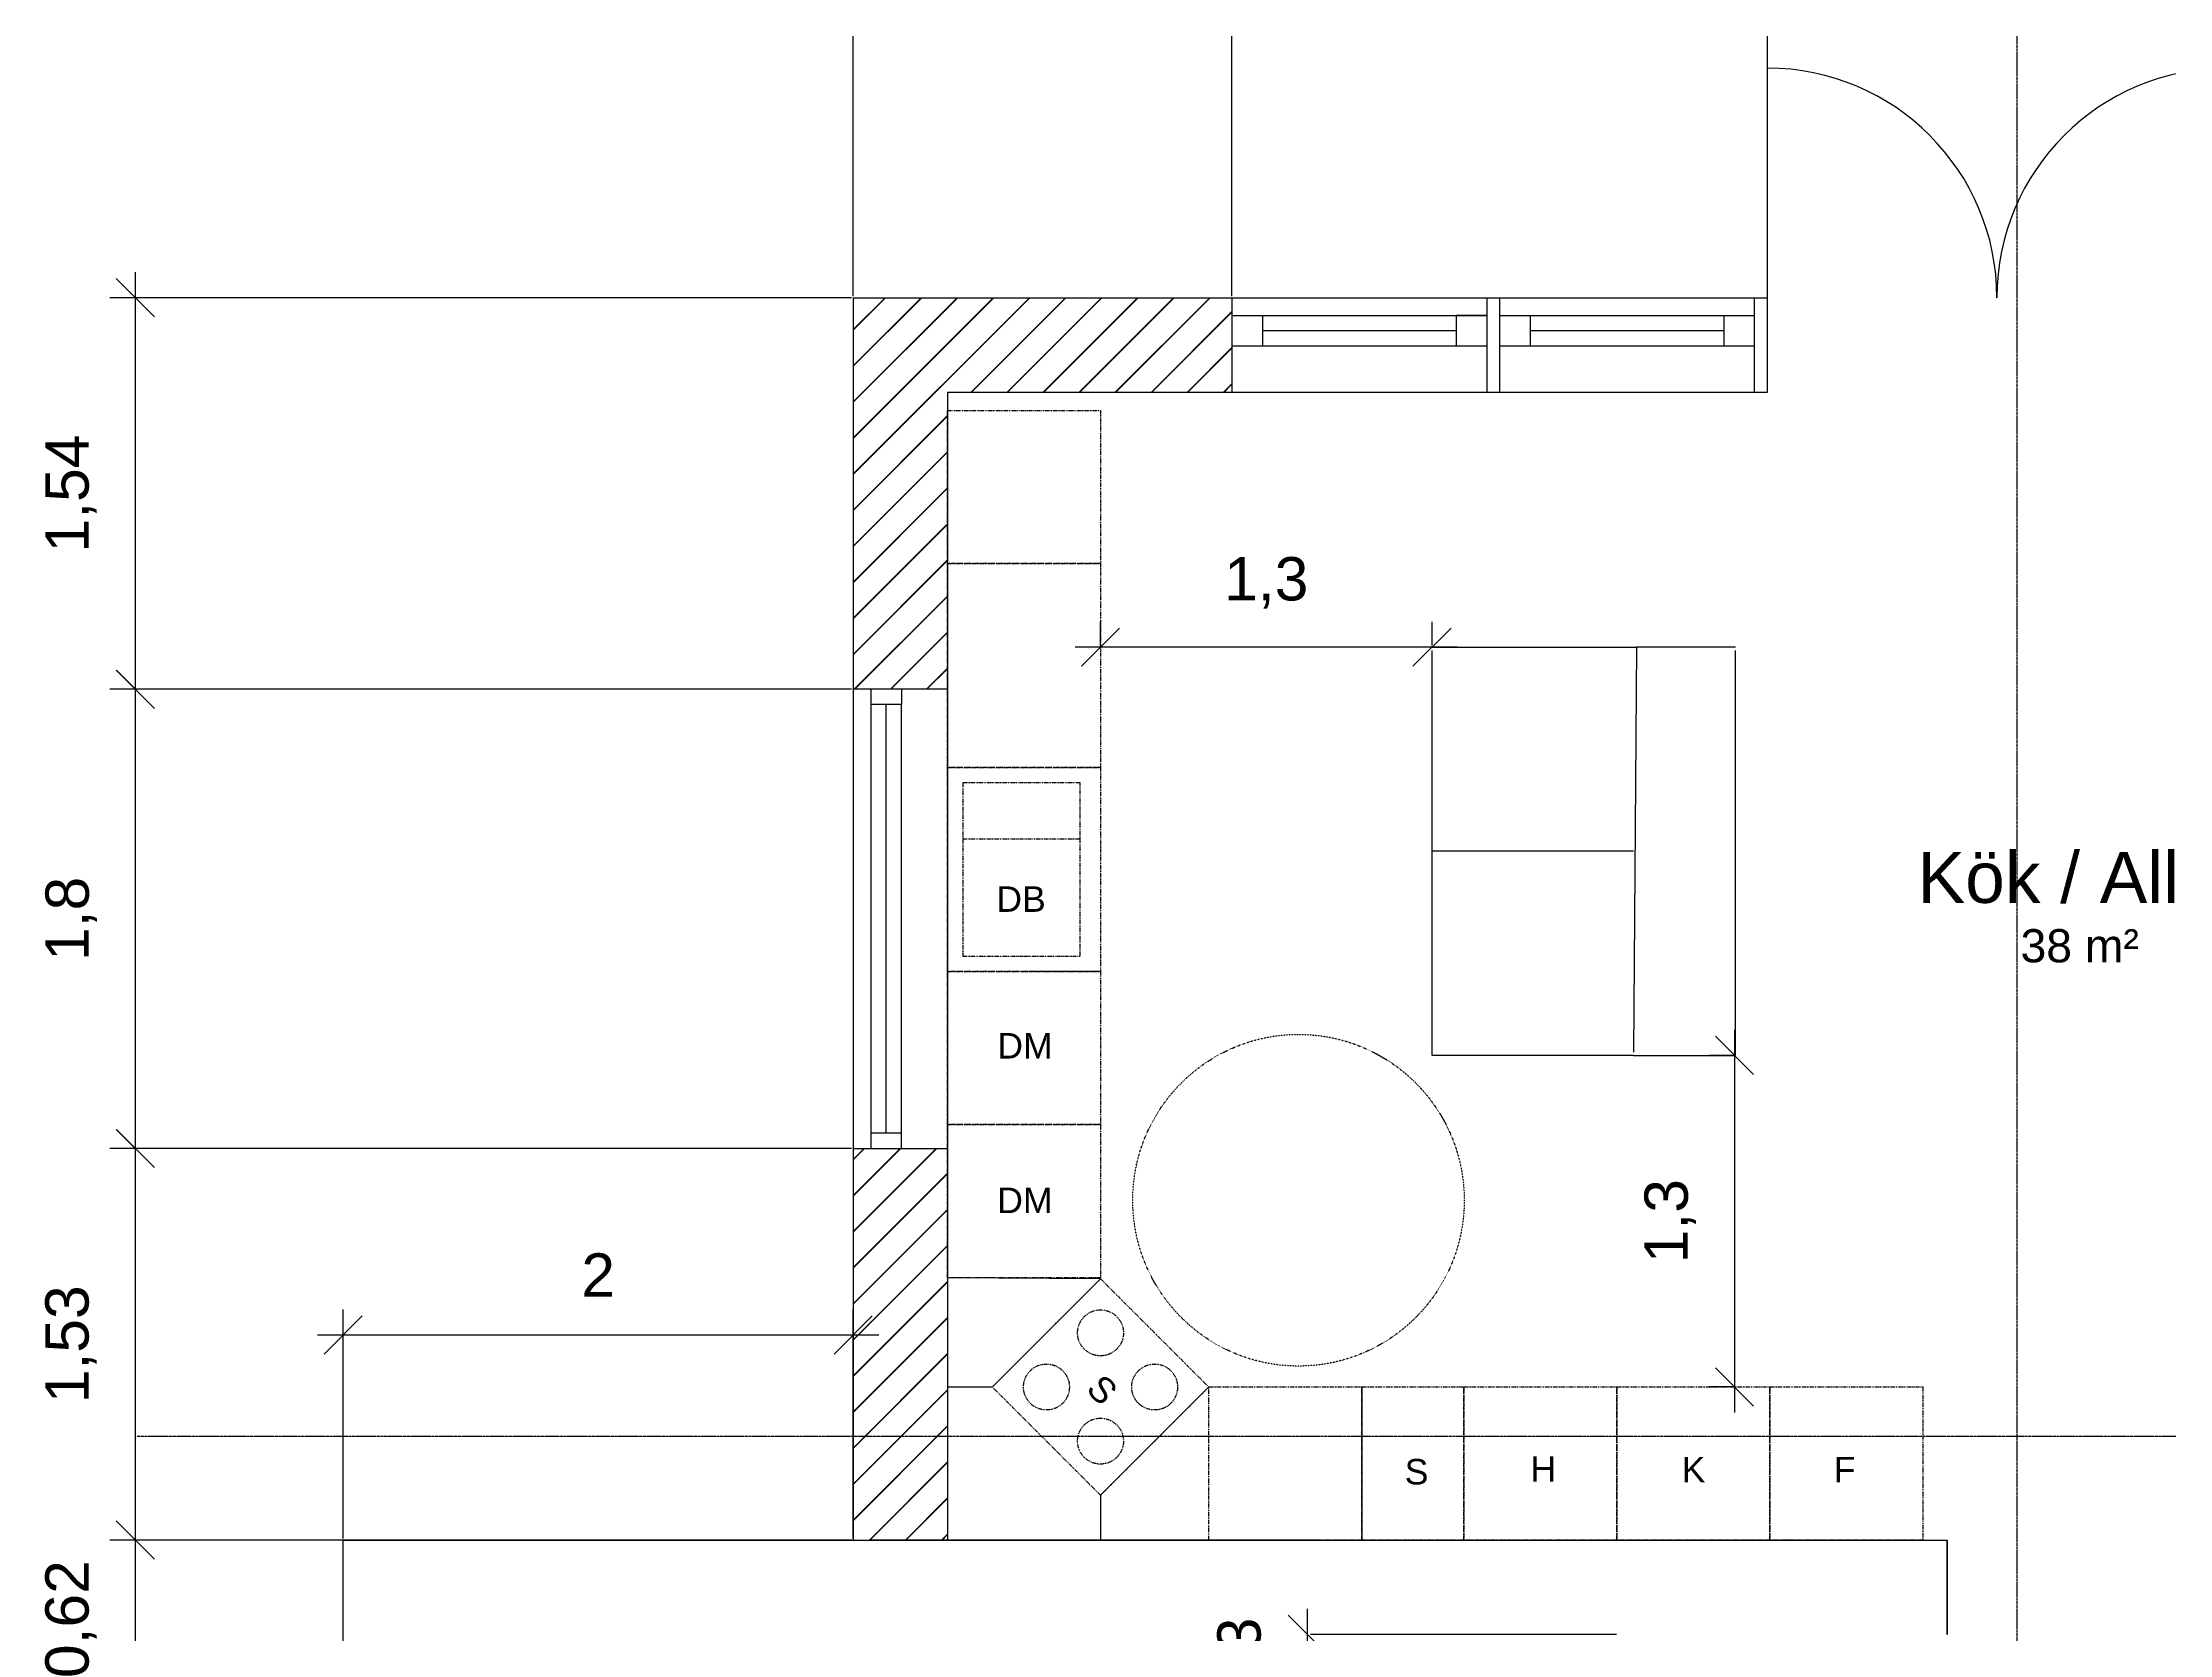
# Model space of a CAD drawing. Header units: millimetres. Extents: x -60009 to 113281, y -58228 to 411188.
# Drawn here: x 4122 to 12463, y 68257 to 74498 of the extents above; entities that cross this region are included whole.
import ezdxf

# ---------------------------------------------------------------- set-up
doc = ezdxf.new("R2010")
doc.units = ezdxf.units.MM
for name, pattern in [('ACAD_ISO02W100', [15, 12, -3]), ('ACAD_ISO03W100', [30, 12, -18]), ('CENTER2', [28.575, 19.05, -3.175, 3.175, -3.175]), ('PHANTOM2', [31.75, 15.875, -3.175, 3.175, -3.175, 3.175, -3.175])]:
    doc.linetypes.add(name, pattern=pattern)
doc.layers.get('0').update_dxf_attribs({"color": 1})
for name, color, linetype in [('Fönster', 1, 'Continuous'), ('Grundritningar', 1, 'Continuous'), ('Mått', 4, 'Continuous'), ('Möbler', 4, 'PHANTOM2'), ('Rumsangivelser', 7, 'Continuous'), ('Sektionsangivelser', 4, 'PHANTOM2'), ('Tillgänglighet', 7, 'ACAD_ISO02W100')]:
    doc.layers.add(name, color=color, linetype=linetype)
doc.styles.get("Standard").update_dxf_attribs({"font": 'Arial.ttf', "height": 170})
doc.dimstyles.new('Egen dimension', dxfattribs={"dimscale": 10, "dimtxt": 2.5, "dimasz": 15, "dimexe": 10, "dimexo": 0.625, "dimgap": 15, "dimtad": 1, "dimlfac": 0.001, "dimtxsty": 'Standard', "dimblk": 'OBLIQUE', "dimblk1": 'OBLIQUE', "dimblk2": 'OBLIQUE', "dimcen": 20, "dimdle": 10, "dimadec": 0, "dimazin": 0, "dimtfac": 1, "dimtmove": 0, "dimatfit": 3, "dimldrblk": 'OPEN90', "dimfxl": 1, "dimarcsym": 0})
pattern_1 = [(45, (-1637.16, 45483.57), (-70.71068, 70.71068), []), (45, (-1635.16, 45483.57), (-70.71068, 70.71068), [])]

# ---------------------------------------------------------------- blocks, each defined once
blk = doc.blocks.new('_Oblique')
at = {"color": 0, "linetype": 'ByBlock', "lineweight": -2}
blk.add_line((-0.5, -0.5), (0.5, 0.5), dxfattribs=at)
blk = doc.blocks.new('*D185')
at = {"layer": 'Defpoints', "color": 0, "linetype": 'ACAD_ISO02W100', "ltscale": 100, "transparency": 16777216}
for p in [(9082.2, 68257.5), (10301.1, 68257.5), (10301.1, 67927.5)]:
    blk.add_point(p, dxfattribs=at)
at = {"layer": 'Mått', "color": 0, "linetype": 'ACAD_ISO02W100', "lineweight": -2, "ltscale": 100, "transparency": 16777216}
for p, q in [((9082.2, 67827.5), (9082.2, 68357.5)), ((10294.8, 68257.5), (8982.2, 68257.5)), ((10294.8, 67927.5), (8982.2, 67927.5))]:
    blk.add_line(p, q, dxfattribs=at)
at = {"layer": 'Mått', "color": 0, "linetype": 'ACAD_ISO02W100', "lineweight": -2, "ltscale": 100, "transparency": 16777216, "xscale": 150, "yscale": 150, "zscale": 150}
for p, rotation in [((9082.2, 68257.5), 90), ((9082.2, 67927.5), 270)]:
    blk.add_blockref('_Oblique', p, dxfattribs=dict(at, rotation=rotation))
at = {"layer": 'Mått', "color": 0, "linetype": 'ACAD_ISO02W100', "ltscale": 100, "transparency": 16777216, "insert": (8829.8, 68092.5), "char_height": 170, "attachment_point": 5, "rotation": 90}
blk.add_mtext('0,33', dxfattribs=at)
blk = doc.blocks.new('_Open90')
at = {"color": 0, "linetype": 'ByBlock', "lineweight": -2}
for p, q in [((0, 0), (-1, 0)), ((-0.5, 0.5), (0, 0)), ((0, 0), (-0.5, -0.5))]:
    blk.add_line(p, q, dxfattribs=at)
blk = doc.blocks.new('*D190')
at = {"layer": 'Defpoints', "color": 0, "transparency": 16777216}
for p in [(4486.2, 68627.5), (5301.1, 68627.5), (5301.1, 68007.5)]:
    blk.add_point(p, dxfattribs=at)
at = {"layer": 'Mått', "color": 0, "lineweight": -2, "transparency": 16777216}
for p, q in [((4486.2, 67907.5), (4486.2, 68727.5)), ((5294.8, 68627.5), (4386.2, 68627.5)), ((5294.8, 68007.5), (4386.2, 68007.5))]:
    blk.add_line(p, q, dxfattribs=at)
at = {"layer": 'Mått', "color": 0, "lineweight": -2, "transparency": 16777216, "xscale": 150, "yscale": 150, "zscale": 150}
for p, rotation in [((4486.2, 68627.5), 90), ((4486.2, 68007.5), 270)]:
    blk.add_blockref('_Oblique', p, dxfattribs=dict(at, rotation=rotation))
at = {"layer": 'Mått', "color": 0, "transparency": 16777216, "insert": (4233.8, 68317.5), "char_height": 170, "attachment_point": 5, "rotation": 90}
blk.add_mtext('0,62', dxfattribs=at)
blk = doc.blocks.new('*D191')
at = {"layer": 'Defpoints', "color": 0, "transparency": 16777216}
for p in [(7301.1, 69431.4), (5301.1, 68627.5), (7301.1, 68627.5)]:
    blk.add_point(p, dxfattribs=at)
at = {"layer": 'Mått', "color": 0, "lineweight": -2, "transparency": 16777216}
for p, q in [((5301.1, 68633.7), (5301.1, 69531.4)), ((7301.1, 68633.7), (7301.1, 69531.4)), ((5201.1, 69431.4), (7401.1, 69431.4))]:
    blk.add_line(p, q, dxfattribs=at)
at = {"layer": 'Mått', "color": 0, "lineweight": -2, "transparency": 16777216, "xscale": 150, "yscale": 150, "zscale": 150, "rotation": 180}
blk.add_blockref('_Oblique', (5301.1, 69431.4), dxfattribs=at)
at = {"layer": 'Mått', "color": 0, "lineweight": -2, "transparency": 16777216, "xscale": 150, "yscale": 150, "zscale": 150}
blk.add_blockref('_Oblique', (7301.1, 69431.4), dxfattribs=at)
at = {"layer": 'Mått', "color": 0, "transparency": 16777216, "insert": (6301.1, 69666.4), "char_height": 170, "attachment_point": 5}
blk.add_mtext('2', dxfattribs=at)
blk = doc.blocks.new('*D192')
at = {"layer": 'Defpoints', "color": 0, "transparency": 16777216}
for p in [(4486.2, 70162.5), (7301.1, 70162.5), (7301.1, 68627.5)]:
    blk.add_point(p, dxfattribs=at)
at = {"layer": 'Mått', "color": 0, "lineweight": -2, "transparency": 16777216}
for p, q in [((4486.2, 68527.5), (4486.2, 70262.5)), ((7294.8, 70162.5), (4386.2, 70162.5)), ((7294.8, 68627.5), (4386.2, 68627.5))]:
    blk.add_line(p, q, dxfattribs=at)
at = {"layer": 'Mått', "color": 0, "lineweight": -2, "transparency": 16777216, "xscale": 150, "yscale": 150, "zscale": 150}
for p, rotation in [((4486.2, 70162.5), 90), ((4486.2, 68627.5), 270)]:
    blk.add_blockref('_Oblique', p, dxfattribs=dict(at, rotation=rotation))
at = {"layer": 'Mått', "color": 0, "transparency": 16777216, "insert": (4233.8, 69395), "char_height": 170, "attachment_point": 5, "rotation": 90}
blk.add_mtext('1,53', dxfattribs=at)
blk = doc.blocks.new('*D193')
at = {"layer": 'Defpoints', "color": 0, "transparency": 16777216}
for p in [(4486.8, 71962.5), (7301.1, 71962.5), (7301.1, 70162.5)]:
    blk.add_point(p, dxfattribs=at)
at = {"layer": 'Mått', "color": 0, "lineweight": -2, "transparency": 16777216}
for p, q in [((4486.8, 70062.5), (4486.8, 72062.5)), ((7294.8, 71962.5), (4386.8, 71962.5)), ((7294.8, 70162.5), (4386.8, 70162.5))]:
    blk.add_line(p, q, dxfattribs=at)
at = {"layer": 'Mått', "color": 0, "lineweight": -2, "transparency": 16777216, "xscale": 150, "yscale": 150, "zscale": 150}
for p, rotation in [((4486.8, 71962.5), 90), ((4486.8, 70162.5), 270)]:
    blk.add_blockref('_Oblique', p, dxfattribs=dict(at, rotation=rotation))
at = {"layer": 'Mått', "color": 0, "transparency": 16777216, "insert": (4234.4, 71062.5), "char_height": 170, "attachment_point": 5, "rotation": 90}
blk.add_mtext('1,8', dxfattribs=at)
blk = doc.blocks.new('*D194')
at = {"layer": 'Defpoints', "color": 0, "transparency": 16777216}
for p in [(4486.4, 73497.5), (7301.1, 73497.5), (7301.1, 71962.5)]:
    blk.add_point(p, dxfattribs=at)
at = {"layer": 'Mått', "color": 0, "lineweight": -2, "transparency": 16777216}
for p, q in [((4486.4, 71862.5), (4486.4, 73597.5)), ((7294.8, 73497.5), (4386.4, 73497.5)), ((7294.8, 71962.5), (4386.4, 71962.5))]:
    blk.add_line(p, q, dxfattribs=at)
at = {"layer": 'Mått', "color": 0, "lineweight": -2, "transparency": 16777216, "xscale": 150, "yscale": 150, "zscale": 150}
for p, rotation in [((4486.4, 73497.5), 89.99992909468537), ((4486.4, 71962.5), 269.9999290946854)]:
    blk.add_blockref('_Oblique', p, dxfattribs=dict(at, rotation=rotation))
at = {"layer": 'Mått', "color": 0, "transparency": 16777216, "insert": (4234, 72730), "char_height": 170, "attachment_point": 5, "rotation": 89.99993}
blk.add_mtext('1,54', dxfattribs=at)
blk = doc.blocks.new('*D195')
at = {"layer": 'Defpoints', "color": 0, "transparency": 16777216}
for p in [(8786.2, 75387.8), (7301.1, 73497.5), (8786.2, 73497.5)]:
    blk.add_point(p, dxfattribs=at)
at = {"layer": 'Mått', "color": 0, "lineweight": -2, "transparency": 16777216}
for p, q in [((7301.1, 73503.7), (7301.1, 75487.8)), ((8786.2, 73503.7), (8786.2, 75487.8)), ((7201.1, 75387.8), (8886.2, 75387.8))]:
    blk.add_line(p, q, dxfattribs=at)
at = {"layer": 'Mått', "color": 0, "lineweight": -2, "transparency": 16777216, "xscale": 150, "yscale": 150, "zscale": 150, "rotation": 180}
blk.add_blockref('_Oblique', (7301.1, 75387.8), dxfattribs=at)
at = {"layer": 'Mått', "color": 0, "lineweight": -2, "transparency": 16777216, "xscale": 150, "yscale": 150, "zscale": 150}
blk.add_blockref('_Oblique', (8786.2, 75387.8), dxfattribs=at)
at = {"layer": 'Mått', "color": 0, "transparency": 16777216, "insert": (8043.6, 75640.2), "char_height": 170, "attachment_point": 5}
blk.add_mtext('1,49', dxfattribs=at)
blk = doc.blocks.new('*D196')
at = {"layer": 'Defpoints', "color": 0, "transparency": 16777216}
for p in [(10886.2, 75387.8), (8786.2, 73497.5), (10886.2, 73497.5)]:
    blk.add_point(p, dxfattribs=at)
at = {"layer": 'Mått', "color": 0, "lineweight": -2, "transparency": 16777216}
for p, q in [((8786.2, 73503.7), (8786.2, 75487.8)), ((10886.2, 73503.7), (10886.2, 75487.8)), ((8686.2, 75387.8), (10986.2, 75387.8))]:
    blk.add_line(p, q, dxfattribs=at)
at = {"layer": 'Mått', "color": 0, "lineweight": -2, "transparency": 16777216, "xscale": 150, "yscale": 150, "zscale": 150, "rotation": 180}
blk.add_blockref('_Oblique', (8786.2, 75387.8), dxfattribs=at)
at = {"layer": 'Mått', "color": 0, "lineweight": -2, "transparency": 16777216, "xscale": 150, "yscale": 150, "zscale": 150}
blk.add_blockref('_Oblique', (10886.2, 75387.8), dxfattribs=at)
at = {"layer": 'Mått', "color": 0, "transparency": 16777216, "insert": (9836.2, 75640.2), "char_height": 170, "attachment_point": 5}
blk.add_mtext('2,1', dxfattribs=at)
blk = doc.blocks.new('*D197')
at = {"layer": 'Defpoints', "color": 0, "transparency": 16777216}
for p in [(12686.2, 75387.5), (10886.2, 73497.5), (12686.2, 73497.5)]:
    blk.add_point(p, dxfattribs=at)
at = {"layer": 'Mått', "color": 0, "lineweight": -2, "transparency": 16777216}
for p, q in [((10886.2, 73503.7), (10886.2, 75487.5)), ((12686.2, 73503.7), (12686.2, 75487.5)), ((10786.2, 75387.5), (12786.2, 75387.5))]:
    blk.add_line(p, q, dxfattribs=at)
at = {"layer": 'Mått', "color": 0, "lineweight": -2, "transparency": 16777216, "xscale": 150, "yscale": 150, "zscale": 150, "rotation": 180}
blk.add_blockref('_Oblique', (10886.2, 75387.5), dxfattribs=at)
at = {"layer": 'Mått', "color": 0, "lineweight": -2, "transparency": 16777216, "xscale": 150, "yscale": 150, "zscale": 150}
blk.add_blockref('_Oblique', (12686.2, 75387.5), dxfattribs=at)
at = {"layer": 'Mått', "color": 0, "transparency": 16777216, "insert": (11786.2, 75639.9), "char_height": 170, "attachment_point": 5}
blk.add_mtext('1,8', dxfattribs=at)
blk = doc.blocks.new('*D204')
at = {"layer": 'Defpoints', "color": 0, "transparency": 16777216}
for p in [(10761.1, 70527.5), (10757.3, 69227.5), (10761.1, 69227.5)]:
    blk.add_point(p, dxfattribs=at)
at = {"layer": 'Mått', "color": 0, "lineweight": -2, "transparency": 16777216}
for p, q in [((10757.3, 70627.5), (10757.3, 69127.5)), ((10754.8, 70527.5), (10657.3, 70527.5)), ((10754.8, 69227.5), (10657.3, 69227.5))]:
    blk.add_line(p, q, dxfattribs=at)
at = {"layer": 'Mått', "color": 0, "lineweight": -2, "transparency": 16777216, "xscale": 150, "yscale": 150, "zscale": 150}
for p, rotation in [((10757.3, 70527.5), 90), ((10757.3, 69227.5), 270)]:
    blk.add_blockref('_Oblique', p, dxfattribs=dict(at, rotation=rotation))
at = {"layer": 'Mått', "color": 0, "transparency": 16777216, "insert": (10504.9, 69877.5), "char_height": 170, "attachment_point": 5, "rotation": 90}
blk.add_mtext('1,3', dxfattribs=at)
blk = doc.blocks.new('*D205')
at = {"layer": 'Defpoints', "color": 0, "transparency": 16777216}
for p in [(8271.1, 72127.5), (8271.1, 72127.5), (9571.1, 72127.5)]:
    blk.add_point(p, dxfattribs=at)
at = {"layer": 'Mått', "color": 0, "lineweight": -2, "transparency": 16777216}
for p, q in [((8271.1, 72133.7), (8271.1, 72227.5)), ((9571.1, 72133.7), (9571.1, 72227.5)), ((9671.1, 72127.5), (8171.1, 72127.5))]:
    blk.add_line(p, q, dxfattribs=at)
at = {"layer": 'Mått', "color": 0, "lineweight": -2, "transparency": 16777216, "xscale": 150, "yscale": 150, "zscale": 150, "rotation": 180}
blk.add_blockref('_Oblique', (8271.1, 72127.5), dxfattribs=at)
at = {"layer": 'Mått', "color": 0, "lineweight": -2, "transparency": 16777216, "xscale": 150, "yscale": 150, "zscale": 150}
blk.add_blockref('_Oblique', (9571.1, 72127.5), dxfattribs=at)
at = {"layer": 'Mått', "color": 0, "transparency": 16777216, "insert": (8921.1, 72379.9), "char_height": 170, "attachment_point": 5}
blk.add_mtext('1,3', dxfattribs=at)
blk = doc.blocks.new('*D206')
at = {"layer": 'Defpoints', "color": 0, "transparency": 16777216}
for p in [(16581.1, 76260.2), (7301.1, 73497.5), (16581.1, 73497.5)]:
    blk.add_point(p, dxfattribs=at)
at = {"layer": 'Mått', "color": 0, "lineweight": -2, "transparency": 16777216}
for p, q in [((7301.1, 73503.7), (7301.1, 76360.2)), ((16581.1, 73503.7), (16581.1, 76360.2)), ((7201.1, 76260.2), (16681.1, 76260.2))]:
    blk.add_line(p, q, dxfattribs=at)
at = {"layer": 'Mått', "color": 0, "lineweight": -2, "transparency": 16777216, "xscale": 150, "yscale": 150, "zscale": 150, "rotation": 180}
blk.add_blockref('_Oblique', (7301.1, 76260.2), dxfattribs=at)
at = {"layer": 'Mått', "color": 0, "lineweight": -2, "transparency": 16777216, "xscale": 150, "yscale": 150, "zscale": 150}
blk.add_blockref('_Oblique', (16581.1, 76260.2), dxfattribs=at)
at = {"layer": 'Mått', "color": 0, "transparency": 16777216, "insert": (11941.1, 76512.5), "char_height": 170, "attachment_point": 5}
blk.add_mtext('9,28', dxfattribs=at)

msp = doc.modelspace()

# ---------------------------------------------------------------- hatches: boundary and pattern name
at = {"layer": 'Grundritningar'}
h = msp.add_hatch(dxfattribs=at)
h.set_pattern_fill('JIS_LC_20', color=256, scale=5)
h.set_pattern_definition(pattern_1)
h.paths.add_polyline_path([(7671.093, 73127.495), (8786.178, 73127.495), (8786.178, 73497.495), (7301.093, 73497.495), (7301.093, 71962.495), (7671.093, 71962.495)])
h = msp.add_hatch(dxfattribs=at)
h.set_pattern_fill('JIS_LC_20', color=256, scale=5)
h.set_pattern_definition(pattern_1)
h.paths.add_polyline_path([(7671.093, 70162.495), (7301.093, 70162.495), (7301.093, 69637.495), (7301.093, 69034.803), (7671.093, 69034.803)])
h.paths.add_polyline_path([(7671.093, 69034.803), (7301.093, 69034.803), (7301.093, 68627.495), (7671.093, 68627.495)])

# ---------------------------------------------------------------- linework, layer by layer
at = {"layer": 'Fönster', "ltscale": 100}
for p, q in [((8786.178, 73497.495), (8786.178, 73127.495)), ((8786.178, 73497.495), (9786.178, 73497.495)), ((8786.178, 73427.495), (9786.178, 73427.495)), ((9786.178, 73427.495), (9666.178, 73427.495)), ((9666.178, 73427.495), (9666.178, 73307.495)), ((9836.178, 73427.495), (9836.178, 73307.495)), ((9836.178, 73427.495), (10836.178, 73427.495)), ((8836.178, 73127.495), (9836.178, 73127.495))]:
    msp.add_line(p, q, dxfattribs=at)
at = {"layer": 'Fönster'}
for p, q in [((9836.178, 73497.495), (9836.178, 73127.495)), ((8786.178, 73427.495), (8906.178, 73427.495)), ((8906.178, 73427.495), (8906.178, 73307.495)), ((9836.178, 73427.495), (9956.178, 73427.495)), ((9956.178, 73427.495), (9956.178, 73307.495)), ((9666.178, 73367.495), (8906.178, 73367.495)), ((10716.178, 73367.495), (9956.178, 73367.495)), ((8906.178, 73307.495), (8786.178, 73307.495)), ((9786.178, 73307.495), (8906.178, 73307.495)), ((9956.178, 73307.495), (9836.178, 73307.495)), ((10836.178, 73307.495), (9956.178, 73307.495))]:
    msp.add_line(p, q, dxfattribs=at)
at = {"layer": 'Grundritningar'}
for p, q in [((10886.178, 73497.495), (10886.178, 74397.495)), ((10836.178, 73127.495), (10836.178, 73497.495)), ((10886.178, 73127.495), (10886.178, 73497.495)), ((7371.091, 71902.495), (7371.091, 71962.495)), ((7371.091, 70162.495), (7371.091, 71902.495)), ((7491.091, 71902.495), (7371.091, 71902.495)), ((7431.091, 70222.495), (7431.091, 71902.495)), ((7491.091, 71962.495), (7491.091, 71902.495)), ((7491.092, 70162.495), (7491.091, 71902.495)), ((7491.092, 70222.495), (7371.092, 70222.495)), ((7491.092, 70162.495), (7491.092, 70222.495)), ((10991.093, 68627.495), (10941.093, 68627.495))]:
    msp.add_line(p, q, dxfattribs=at)
at = {"layer": 'Grundritningar', "ltscale": 100}
for p, q in [((7301.093, 73497.495), (7301.093, 68627.495)), ((7301.093, 73497.495), (10886.178, 73497.495)), ((7301.093, 73497.495), (7301.093, 71062.495)), ((9786.178, 73497.495), (9786.178, 73127.495)), ((9836.178, 73497.495), (10836.178, 73497.495)), ((10836.178, 73127.495), (10836.178, 73497.495)), ((10716.178, 73307.495), (10716.178, 73427.495)), ((7671.093, 73127.495), (7671.093, 68627.495)), ((7671.093, 73127.495), (10886.178, 73127.495)), ((9836.178, 73127.495), (10836.178, 73127.495)), ((7301.093, 72451.76), (7301.092, 70651.76)), ((7301.093, 72117.495), (7301.093, 69637.495)), ((7671.091, 71962.495), (7301.091, 71962.495)), ((7301.092, 70162.495), (7671.092, 70162.495)), ((5671.093, 68627.495), (5301.093, 68627.495)), ((5671.093, 68627.495), (9095.357, 68627.495)), ((9121.334, 68627.495), (7363.334, 68627.495)), ((11591.093, 68627.495), (11591.093, 68257.495)), ((11591.093, 68257.495), (11591.093, 68627.495))]:
    msp.add_line(p, q, dxfattribs=at)
at = {"layer": 'Grundritningar'}
msp.add_lwpolyline([(5301.093, 68007.495), (5301.093, 68627.495), (11591.093, 68627.495)], dxfattribs=at)
for centre, start, end in [((10886.178, 73497.495), 0, 90), ((12686.178, 73497.495), 90, 180)]:
    msp.add_arc(centre, 900, start, end, dxfattribs=at)
at = {"layer": 'Möbler', "ltscale": 100}
for p, q in [((9571.093, 70527.495), (9571.093, 72127.495)), ((9571.093, 72127.495), (10372.522, 72127.49)), ((10372.522, 72127.49), (10361.093, 70527.495)), ((10761.093, 72127.495), (10372.522, 72127.49)), ((10761.093, 70527.495), (10761.093, 72127.495)), ((10361.093, 71327.495), (9571.093, 71327.495)), ((10361.093, 70527.495), (9571.093, 70527.495)), ((10361.093, 70527.495), (10761.093, 70527.495)), ((8271.093, 69651.759), (7671.093, 69655.887)), ((7846.829, 69227.495), (8271.093, 69651.759)), ((7671.093, 69227.495), (7846.829, 69227.495)), ((8695.357, 69227.495), (8271.093, 68803.231)), ((9295.357, 69227.495), (9295.357, 68627.495)), ((8271.093, 68803.231), (8271.093, 68627.495)), ((5739.682, 68627.495), (7739.682, 68627.495))]:
    msp.add_line(p, q, dxfattribs=at)
at = {"layer": 'Möbler'}
for p, q in [((8191.093, 71595.887), (7731.093, 71595.887)), ((7731.093, 71595.887), (7731.093, 70915.887)), ((8191.093, 70915.887), (8191.093, 71595.887)), ((7731.093, 71375.887), (8191.093, 71375.887)), ((7731.093, 70915.887), (7971.093, 70915.887)), ((7971.093, 70915.887), (8191.093, 70915.887))]:
    msp.add_line(p, q, dxfattribs=at)
for points in [[(7671.093, 72455.886), (7671.093, 73055.886), (8271.093, 73055.886), (8271.093, 72455.886)], [(7671.094, 72455.886), (8271.094, 72455.886), (8271.094, 71655.886), (7671.094, 71655.886)], [(7671.093, 71655.887), (8271.093, 71655.887), (8271.093, 70855.887), (7671.093, 70855.887)], [(7671.093, 70255.887), (7671.093, 70855.887), (8271.093, 70855.887), (8271.093, 70255.887)], [(7671.093, 69655.887), (7671.093, 70255.887), (8271.093, 70255.887), (8271.093, 69655.887)], [(8271.093, 68803.231), (7846.829, 69227.495), (8271.093, 69651.759), (8695.357, 69227.495)], [(8695.357, 68627.495), (8695.357, 69227.495), (9295.357, 69227.495), (9295.357, 68627.495)], [(9295.357, 69227.495), (9695.357, 69227.495), (9695.357, 68627.495), (9295.357, 68627.495)], [(9695.357, 68627.496), (9695.357, 69227.496), (10295.357, 69227.496), (10295.357, 68627.496)], [(10295.358, 68627.496), (10295.358, 69227.496), (10895.358, 69227.496), (10895.358, 68627.496)], [(10895.358, 68627.496), (10895.358, 69227.496), (11495.358, 69227.496), (11495.358, 68627.496)]]:
    msp.add_lwpolyline(points, close=True, dxfattribs=at)
for centre in [(8271.093, 69439.627), (8058.961, 69227.495), (8483.225, 69227.495), (8271.093, 69015.363)]:
    msp.add_circle(centre, 90, dxfattribs=at)
at = {"layer": 'Sektionsangivelser', "linetype": 'CENTER2', "ltscale": 0.5}
for p, q in [((11864.386, 75017.828), (11864.386, 59279.812)), ((4492.972, 69034.803), (21433.265, 69034.803))]:
    msp.add_line(p, q, dxfattribs=at)
at = {"layer": 'Tillgänglighet'}
msp.add_line((8271.093, 70855.887), (7971.093, 70855.887), dxfattribs=at)
at = {"layer": 'Tillgänglighet', "linetype": 'ACAD_ISO03W100', "ltscale": 0.05}
msp.add_circle((9047.408, 69959.575), 650, dxfattribs=at)

# ---------------------------------------------------------------- texts
at = {"layer": 'Möbler', "ltscale": 100}
for s, p in [('DB', (7862.362, 71090.06)), ('DM', (7866.236, 70515.101)), ('DM', (7865.909, 69909.194)), ('S', (9463.81, 68845.412)), ('H', (9957.221, 68856.317)), ('K', (10549.814, 68853.698)), ('F', (11146.012, 68853.698))]:
    msp.add_text(s, height=100, dxfattribs=at).set_placement(p)
at = {"layer": 'Möbler', "insert": (8280.496, 69285.159), "char_height": 100, "attachment_point": 1, "rotation": 315}
msp.add_mtext_dynamic_manual_height_columns('S', width=30.21587, gutter_width=125, heights=[0], dxfattribs=at)
at = {"layer": 'Rumsangivelser'}
for s, height, p in [('Kök / Allrum', 200, (11475.299, 71125.29)), ('38 m²', 130, (11878.747, 70892.149))]:
    msp.add_text(s, height=height, dxfattribs=at).set_placement(p)

# ---------------------------------------------------------------- dimensions: what is measured, and where the dimension line sits
at = {"layer": 'Mått'}
for base, p1, p2, picture, middle in [((16581.093, 76260.153), (7301.093, 73497.495), (16581.093, 73497.495), '*D206', (11941.093, 76512.547)), ((8271.094, 72127.495), (9571.093, 72127.495), (8271.094, 72127.495), '*D205', (8921.094, 72379.889))]:
    dim = msp.add_linear_dim(base=base, p1=p1, p2=p2, dimstyle='Egen dimension', dxfattribs=at)
    dim.commit()
    dim.dimension.update_dxf_attribs({"geometry": picture, "text_midpoint": middle})
for base, p1, p2, picture, middle in [((8786.178, 75387.775), (7301.093, 73497.495), (8786.178, 73497.495), '*D195', (8043.636, 75387.775)), ((10886.178, 75387.775), (8786.178, 73497.495), (10886.178, 73497.495), '*D196', (9836.178, 75387.775)), ((12686.178, 75387.529), (10886.178, 73497.495), (12686.178, 73497.495), '*D197', (11786.178, 75387.529)), ((7301.093, 69431.394), (5301.093, 68627.495), (7301.093, 68627.495), '*D191', (6301.093, 69431.394))]:
    dim = msp.add_linear_dim(base=base, p1=p1, p2=p2, dimstyle='Egen dimension', dxfattribs=at)
    dim.commit()
    dim.dimension.update_dxf_attribs({"geometry": picture, "text_midpoint": middle, "dimtype": 160})
for base, p1, p2, angle, picture, middle, dimtype in [((4486.379565199, 73497.498489824), (7301.091473756, 71962.495006528), (7301.093373366, 73497.495006528), 89.999929095, '*D194', (4486.378615391, 72729.995794271), 161), ((4486.75, 71962.495), (7301.092, 70162.495), (7301.091, 71962.495), 90, '*D193', (4486.75, 71062.495), 160), ((4486.20682, 70162.49501), (7301.09337, 68627.49502), (7301.09213, 70162.49501), 90.0000463, '*D192', (4486.20682, 69394.99501), 161), ((4486.187, 68627.495), (5301.093, 68007.495), (5301.093, 68627.495), 90, '*D190', (4486.187, 68317.495), 160)]:
    dim = msp.add_linear_dim(base=base, p1=p1, p2=p2, angle=angle, dimstyle='Egen dimension', dxfattribs=at)
    dim.commit()
    dim.dimension.update_dxf_attribs({"geometry": picture, "text_midpoint": middle, "dimtype": dimtype})
dim = msp.add_linear_dim(base=(10757.257, 69227.496), p1=(10761.093, 70527.495), p2=(10761.093, 69227.496), angle=90, dimstyle='Egen dimension', dxfattribs=at)
dim.commit()
dim.dimension.update_dxf_attribs({"geometry": '*D204', "text_midpoint": (10504.863, 69877.495)})
at = {"layer": 'Mått', "linetype": 'ACAD_ISO02W100', "ltscale": 100}
dim = msp.add_linear_dim(base=(9082.15, 68257.495), p1=(10301.093, 67927.495), p2=(10301.093, 68257.495), angle=90, dimstyle='Egen dimension', dxfattribs=at)
dim.commit()
dim.dimension.update_dxf_attribs({"geometry": '*D185', "text_midpoint": (9082.15, 68092.495), "dimtype": 160})

doc.saveas('drawing.dxf')
